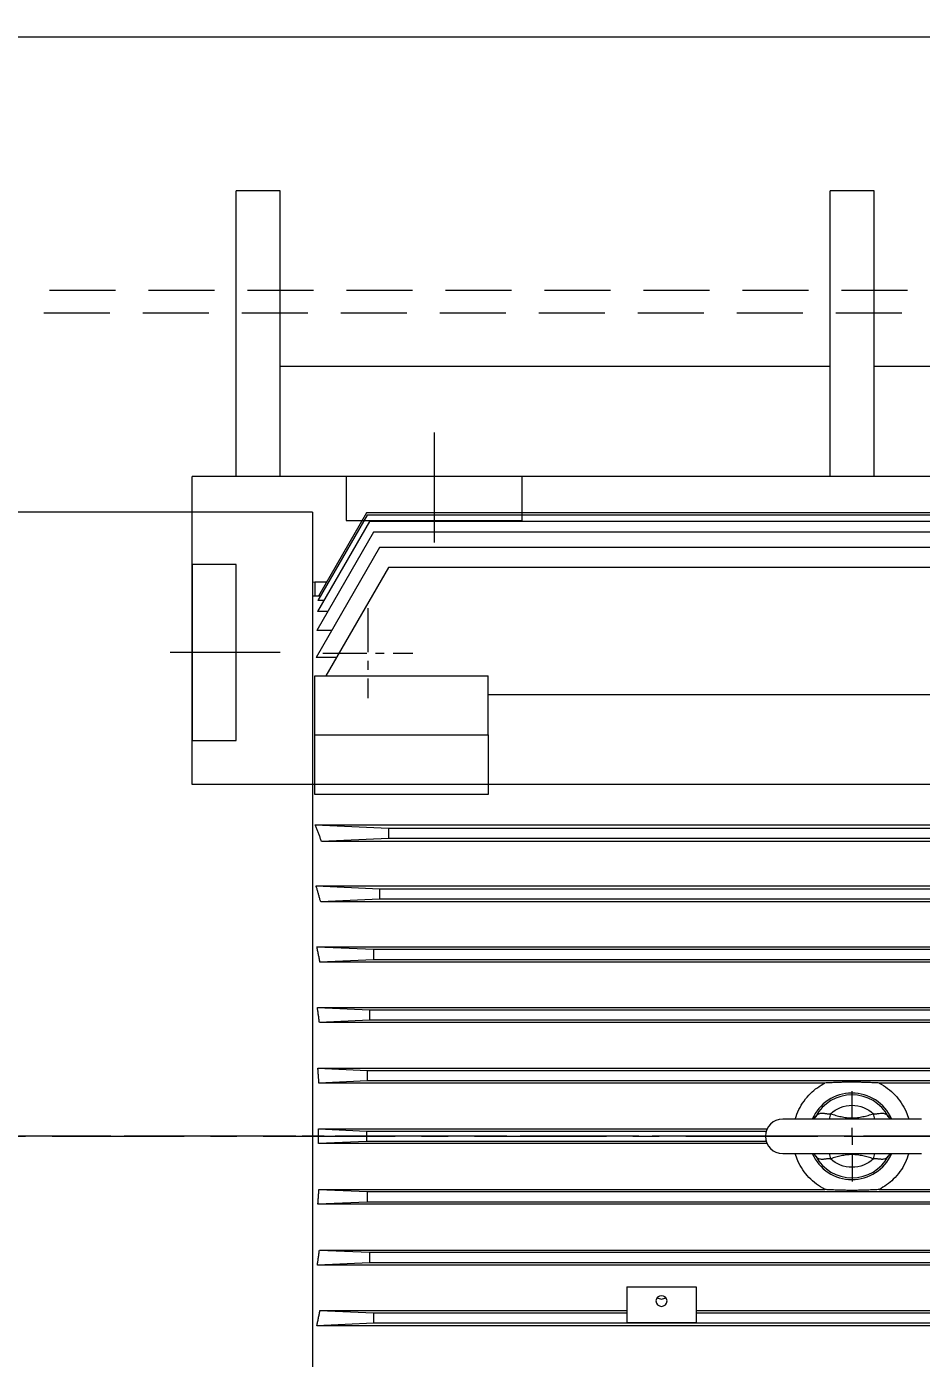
# Model space of a CAD drawing. Header units: inches. Extents: x -48 to 250, y -21 to 207.
# Drawn here: x 17.45 to 27.61, y 103.61 to 118.75 of the extents above; entities that cross this region are included whole.
import ezdxf

# ---------------------------------------------------------------- set-up
doc = ezdxf.new("R2010")
doc.units = ezdxf.units.IN
doc.header["$MEASUREMENT"] = 0
for name, pattern in [('CENTER', [2, 1.25, -0.25, 0.25, -0.25]), ('CENTERX2', [0.8, 0.5, -0.1, 0.1, -0.1]), ('HIDDEN', [0.375, 0.25, -0.125])]:
    doc.linetypes.add(name, pattern=pattern)
doc.layers.get('Defpoints').update_dxf_attribs({"lineweight": 5})
for name, color, linetype, lineweight in [('Centerline', 5, 'CENTERX2', 5), ('CL', 1, 'CENTER', 5), ('HID2', 3, 'HIDDEN', 5), ('TEXT', 104, 'Continuous', 5)]:
    doc.layers.add(name, color=color, linetype=linetype, lineweight=lineweight)
doc.styles.get("Standard").update_dxf_attribs({"font": 'arial.ttf'})
doc.dimstyles.new('STANDARD 2 PLCS$3', dxfattribs={"dimtxt": 1, "dimasz": 0.5, "dimexe": 0.18, "dimexo": 0.0625, "dimgap": 0.09, "dimtad": 0, "dimtih": 1, "dimtoh": 1, "dimzin": 4, "dimdsep": 46, "dimtxsty": 'Standard', "dimcen": 0.09, "dimaunit": 1, "dimadec": 0, "dimazin": 1, "dimtfac": 1, "dimtofl": 0, "dimtmove": 1, "dimatfit": 3, "dimfxl": 1, "dimtolj": 1, "dimtzin": 4, "dimarcsym": 0})

# ---------------------------------------------------------------- blocks, each defined once
blk = doc.blocks.new('SW_CENTERMARKSYMBOL_7')
at = {"color": 0, "linetype": 'Continuous', "lineweight": 0}
for p, q in [((0, 0.0197), (0, 0.0512)), ((-0.0197, 0), (-0.0512, 0)), ((0, 0), (-0.0098, 0)), ((0, 0), (0, 0.0098)), ((0, 0), (0, -0.0098)), ((0, 0), (0.0098, 0)), ((0.0197, 0), (0.0512, 0)), ((0, -0.0197), (0, -0.0512))]:
    blk.add_line(p, q, dxfattribs=at)
blk = doc.blocks.new('Bolt Center')
at = {"layer": 'Centerline', "linetype": 'CENTERX2', "lineweight": 5}
for p, q in [((0, 0.512), (0, -0.512)), ((-0.512, 0), (0.512, 0))]:
    blk.add_line(p, q, dxfattribs=at)
blk = doc.blocks.new('HHI 286TS TOP VIEW')
at = {"color": 7, "linetype": 'Continuous', "lineweight": 5}
for p, q in [((866.557, 67.025), (861.715, 67.025)), ((866.557, 67.025), (866.557, 52.836)), ((867.204, 66.92), (866.612, 65.895)), ((867.178, 66.993), (866.618, 66.023)), ((867.17, 67.017), (866.624, 66.072)), ((878.205, 67.017), (867.17, 67.017)), ((878.196, 66.993), (867.178, 66.993)), ((878.17, 66.92), (867.204, 66.92)), ((867.25, 66.798), (866.606, 65.682)), ((878.125, 66.798), (867.25, 66.798)), ((867.319, 66.623), (866.597, 65.372)), ((878.055, 66.623), (867.319, 66.623)), ((867.421, 66.395), (866.71, 65.164)), ((877.954, 66.395), (867.421, 66.395)), ((866.585, 66.23), (866.557, 66.228)), ((866.715, 66.23), (866.585, 66.23)), ((866.585, 66.23), (866.585, 66.072)), ((866.624, 66.072), (866.557, 66.072)), ((866.686, 66.023), (866.618, 66.023)), ((866.646, 66.072), (866.624, 66.072)), ((866.729, 65.895), (866.612, 65.895)), ((866.776, 65.682), (866.606, 65.682)), ((866.83, 65.372), (866.597, 65.372)), ((866.585, 65.164), (868.553, 65.164)), ((866.585, 64.496), (866.585, 65.164)), ((868.553, 64.496), (868.553, 65.164)), ((876.821, 64.948), (868.553, 64.948)), ((866.585, 63.815), (866.585, 64.496)), ((866.585, 64.496), (868.553, 64.496)), ((868.553, 64.496), (868.553, 63.815)), ((868.553, 63.815), (866.585, 63.815)), ((866.586, 63.472), (867.421, 63.434)), ((866.586, 63.472), (878.789, 63.472)), ((867.421, 63.316), (866.66, 63.282)), ((867.421, 63.434), (867.421, 63.316)), ((867.421, 63.434), (877.954, 63.434)), ((877.954, 63.316), (867.421, 63.316)), ((878.714, 63.282), (866.66, 63.282)), ((866.597, 62.778), (867.319, 62.745)), ((866.597, 62.778), (878.777, 62.778)), ((867.319, 62.745), (867.319, 62.627)), ((867.319, 62.745), (878.055, 62.745)), ((867.319, 62.627), (866.65, 62.597)), ((878.725, 62.597), (866.65, 62.597)), ((878.055, 62.627), (867.319, 62.627)), ((866.606, 62.086), (867.25, 62.056)), ((866.606, 62.086), (878.769, 62.086)), ((867.25, 61.938), (866.642, 61.911)), ((867.25, 62.056), (867.25, 61.938)), ((867.25, 62.056), (878.125, 62.056)), ((878.125, 61.938), (867.25, 61.938)), ((878.733, 61.911), (866.642, 61.911)), ((866.612, 61.394), (867.204, 61.368)), ((866.612, 61.394), (878.762, 61.394)), ((867.204, 61.368), (867.204, 61.249)), ((867.204, 61.368), (878.17, 61.368)), ((867.204, 61.249), (866.635, 61.224)), ((878.739, 61.224), (866.635, 61.224)), ((878.17, 61.249), (867.204, 61.249)), ((866.618, 60.704), (867.178, 60.679)), ((866.618, 60.704), (878.756, 60.704)), ((867.178, 60.56), (866.629, 60.536)), ((867.178, 60.679), (878.196, 60.679)), ((867.178, 60.679), (867.178, 60.56)), ((878.196, 60.56), (867.178, 60.56)), ((872.379, 60.536), (866.629, 60.536)), ((878.745, 60.536), (872.995, 60.536)), ((873.475, 60.127), (871.9, 60.127)), ((872.262, 60.138), (872.275, 60.158)), ((872.443, 60.186), (872.426, 60.127)), ((872.948, 60.127), (872.931, 60.186)), ((873.099, 60.158), (873.111, 60.14)), ((866.624, 60.014), (867.17, 59.99)), ((866.624, 60.014), (871.722, 60.014)), ((867.17, 59.99), (871.712, 59.99)), ((867.17, 59.99), (867.17, 59.871)), ((867.17, 59.871), (866.624, 59.847)), ((871.722, 59.847), (866.624, 59.847)), ((871.712, 59.871), (867.17, 59.871)), ((871.9, 59.734), (873.475, 59.734)), ((872.275, 59.703), (872.263, 59.721)), ((872.426, 59.734), (872.443, 59.675)), ((872.931, 59.675), (872.948, 59.734)), ((873.112, 59.723), (873.099, 59.703)), ((866.629, 59.325), (867.178, 59.301)), ((866.629, 59.325), (872.379, 59.325)), ((867.178, 59.301), (878.196, 59.301)), ((867.178, 59.301), (867.178, 59.182)), ((872.995, 59.325), (878.745, 59.325)), ((867.178, 59.182), (866.618, 59.157)), ((878.756, 59.157), (866.618, 59.157)), ((878.196, 59.182), (867.178, 59.182)), ((866.635, 58.637), (878.739, 58.637)), ((866.635, 58.637), (867.204, 58.612)), ((867.204, 58.612), (878.17, 58.612)), ((867.204, 58.612), (867.204, 58.493)), ((867.204, 58.493), (866.612, 58.467)), ((878.762, 58.467), (866.612, 58.467)), ((878.17, 58.493), (867.204, 58.493)), ((870.128, 58.22), (870.128, 57.814)), ((870.128, 58.22), (870.916, 58.22)), ((870.916, 58.22), (870.916, 57.814)), ((866.642, 57.95), (867.25, 57.923)), ((866.642, 57.95), (870.128, 57.95)), ((867.25, 57.923), (870.128, 57.923)), ((867.25, 57.923), (867.25, 57.805)), ((870.916, 57.95), (874.459, 57.95)), ((870.916, 57.923), (874.459, 57.923)), ((867.25, 57.805), (866.606, 57.775)), ((878.769, 57.775), (866.606, 57.775)), ((878.125, 57.805), (867.25, 57.805)), ((870.128, 57.814), (870.916, 57.814))]:
    blk.add_line(p, q, dxfattribs=at)
at = {"color": 7, "linetype": 'Continuous', "lineweight": 5, "flags": 128}
for points in [[(872.275, 60.158), (872.269, 60.148), (872.265, 60.142)], [(873.109, 60.142), (873.105, 60.148), (873.099, 60.158)], [(872.265, 59.719), (872.269, 59.713), (872.275, 59.703)], [(873.099, 59.703), (873.105, 59.713), (873.109, 59.719)], [(870.522, 57.997), (870.546, 58.002), (870.566, 58.015), (870.58, 58.035), (870.585, 58.058), (870.58, 58.081), (870.566, 58.101), (870.546, 58.114), (870.522, 58.118), (870.498, 58.114), (870.477, 58.101), (870.464, 58.081), (870.459, 58.058), (870.464, 58.035), (870.477, 58.015), (870.498, 58.002), (870.522, 57.997)]]:
    blk.add_lwpolyline(points, dxfattribs=at)
at = {"color": 7, "linetype": 'Continuous', "lineweight": 5}
for centre, radius, start, end in [((872.687, 59.93), 0.492, 23.9772, 156.4218), ((872.687, 59.93), 0.471, 28.8574, 151.1426), ((871.9, 59.93), 0.197, 90, 270), ((872.687, 59.93), 0.492, 203.5782, 336.0443), ((872.687, 59.93), 0.471, 208.8574, 331.1426), ((870.522, 58.144), 0.0644, 224.2755, 315.7245)]:
    blk.add_arc(centre, radius, start, end, dxfattribs=at)
for points, knots in [([(866.66, 63.282), (866.655, 63.295), (866.646, 63.32), (866.631, 63.358), (866.616, 63.397), (866.601, 63.435), (866.591, 63.46), (866.586, 63.472)], [0, 0, 0, 0, 0.198904, 0.398354, 0.598352, 0.7989, 1, 1, 1, 1]), ([(866.65, 62.597), (866.646, 62.609), (866.639, 62.633), (866.629, 62.67), (866.619, 62.706), (866.608, 62.742), (866.601, 62.766), (866.597, 62.778)], [0, 0, 0, 0, 0.199228, 0.398841, 0.598839, 0.799224, 1, 1, 1, 1]), ([(866.642, 61.911), (866.639, 61.925), (866.633, 61.955), (866.624, 61.998), (866.615, 62.042), (866.609, 62.071), (866.606, 62.086)], [0, 0, 0, 0, 0.249375, 0.499164, 0.749371, 1, 1, 1, 1]), ([(866.635, 61.224), (866.633, 61.238), (866.63, 61.266), (866.624, 61.309), (866.618, 61.352), (866.614, 61.38), (866.612, 61.394)], [0, 0, 0, 0, 0.249605, 0.49947, 0.749601, 1, 1, 1, 1]), ([(866.629, 60.536), (866.629, 60.55), (866.627, 60.578), (866.624, 60.62), (866.621, 60.662), (866.619, 60.69), (866.618, 60.704)], [0, 0, 0, 0, 0.249809, 0.499742, 0.749805, 1, 1, 1, 1]), ([(872.042, 60.127), (872.055, 60.163), (872.08, 60.235), (872.141, 60.334), (872.212, 60.417), (872.292, 60.486), (872.35, 60.519), (872.379, 60.536)], [0, 0, 0, 0, 0.210777, 0.419473, 0.634241, 0.815133, 1, 1, 1, 1]), ([(872.995, 60.536), (872.979, 60.537), (872.961, 60.538), (872.932, 60.539), (872.922, 60.539), (872.902, 60.54), (872.891, 60.541), (872.867, 60.542), (872.855, 60.542), (872.829, 60.543), (872.814, 60.543), (872.791, 60.544), (872.783, 60.544), (872.766, 60.544), (872.757, 60.545), (872.738, 60.545), (872.728, 60.545), (872.708, 60.545), (872.697, 60.545), (872.677, 60.545), (872.666, 60.545), (872.646, 60.545), (872.636, 60.545), (872.617, 60.545), (872.608, 60.544), (872.591, 60.544), (872.583, 60.544), (872.567, 60.544), (872.56, 60.543), (872.545, 60.543), (872.539, 60.543), (872.519, 60.542), (872.507, 60.542), (872.472, 60.54), (872.452, 60.539), (872.413, 60.538), (872.396, 60.537), (872.379, 60.536)], [0, 0, 0, 0, 0.125, 0.125, 0.1875, 0.1875, 0.25, 0.25, 0.3125, 0.3125, 0.375, 0.375, 0.40625, 0.40625, 0.4375, 0.4375, 0.46875, 0.46875, 0.5, 0.5, 0.53125, 0.53125, 0.5625, 0.5625, 0.59375, 0.59375, 0.625, 0.625, 0.65625, 0.65625, 0.6875, 0.6875, 0.75, 0.75, 0.875, 0.875, 1, 1, 1, 1]), ([(872.995, 60.536), (873.028, 60.517), (873.094, 60.478), (873.178, 60.401), (873.249, 60.311), (873.301, 60.219), (873.322, 60.155), (873.331, 60.127)], [0, 0, 0, 0, 0.2069717, 0.4199794, 0.6269344, 0.8398031, 1, 1, 1, 1]), ([(872.443, 60.186), (872.509, 60.248), (872.596, 60.283), (872.778, 60.283), (872.865, 60.248), (872.931, 60.186)], [0, 0, 0, 0, 0.5, 0.5, 1, 1, 1, 1]), ([(872.265, 60.142), (872.261, 60.138), (872.254, 60.13), (872.246, 60.128), (872.242, 60.127)], [0, 0, 0, 0, 0.479241, 1, 1, 1, 1]), ([(872.275, 60.158), (872.276, 60.159), (872.278, 60.162), (872.282, 60.166), (872.285, 60.17), (872.289, 60.174), (872.294, 60.177), (872.298, 60.18), (872.306, 60.185), (872.32, 60.191), (872.337, 60.193), (872.353, 60.193), (872.365, 60.192), (872.377, 60.191), (872.39, 60.189), (872.403, 60.187), (872.416, 60.186), (872.43, 60.185), (872.439, 60.185), (872.443, 60.186)], [0, 0, 0, 0, 0.036169, 0.072182, 0.10804, 0.143744, 0.179297, 0.2147, 0.249959, 0.369715, 0.499431, 0.562063, 0.62411, 0.689902, 0.749359, 0.815265, 0.87434, 0.938039, 1, 1, 1, 1]), ([(872.443, 60.186), (872.463, 60.18), (872.503, 60.168), (872.563, 60.153), (872.625, 60.142), (872.687, 60.137), (872.749, 60.142), (872.811, 60.153), (872.871, 60.168), (872.911, 60.18), (872.931, 60.186)], [0, 0, 0, 0, 0.124938, 0.249547, 0.373942, 0.49925, 0.625073, 0.749866, 0.874787, 1, 1, 1, 1]), ([(872.931, 60.186), (872.933, 60.186), (872.938, 60.185), (872.944, 60.185), (872.951, 60.186), (872.96, 60.186), (872.971, 60.187), (872.989, 60.19), (873.006, 60.192), (873.021, 60.193), (873.037, 60.193), (873.054, 60.191), (873.069, 60.185), (873.08, 60.178), (873.087, 60.172), (873.094, 60.165), (873.097, 60.16), (873.099, 60.158)], [0, 0, 0, 0, 0.030588, 0.061546, 0.092932, 0.124801, 0.183824, 0.249632, 0.374406, 0.436808, 0.499662, 0.629553, 0.749371, 0.81133, 0.873745, 0.936633, 1, 1, 1, 1]), ([(873.132, 60.127), (873.128, 60.128), (873.121, 60.13), (873.113, 60.138), (873.109, 60.142)], [0, 0, 0, 0, 0.520289, 1, 1, 1, 1]), ([(866.624, 59.847), (866.624, 59.861), (866.624, 59.889), (866.624, 59.93), (866.624, 59.972), (866.624, 60), (866.624, 60.014)], [0, 0, 0, 0, 0.250002, 0.5, 0.749998, 1, 1, 1, 1]), ([(872.379, 59.325), (872.347, 59.344), (872.281, 59.383), (872.196, 59.46), (872.125, 59.55), (872.073, 59.642), (872.052, 59.706), (872.043, 59.734)], [0, 0, 0, 0, 0.2069717, 0.4199794, 0.6269344, 0.8398031, 1, 1, 1, 1]), ([(872.242, 59.734), (872.246, 59.733), (872.254, 59.731), (872.261, 59.723), (872.265, 59.719)], [0, 0, 0, 0, 0.520289, 1, 1, 1, 1]), ([(872.443, 59.675), (872.441, 59.675), (872.437, 59.676), (872.43, 59.676), (872.423, 59.675), (872.414, 59.675), (872.403, 59.674), (872.386, 59.671), (872.369, 59.669), (872.353, 59.668), (872.338, 59.668), (872.32, 59.67), (872.305, 59.676), (872.295, 59.683), (872.287, 59.689), (872.281, 59.696), (872.277, 59.701), (872.275, 59.703)], [0, 0, 0, 0, 0.030588, 0.061546, 0.092932, 0.124801, 0.183824, 0.249632, 0.374406, 0.436808, 0.499662, 0.629553, 0.749371, 0.81133, 0.873745, 0.936633, 1, 1, 1, 1]), ([(872.931, 59.675), (872.911, 59.681), (872.871, 59.693), (872.811, 59.708), (872.75, 59.719), (872.687, 59.724), (872.625, 59.719), (872.564, 59.708), (872.503, 59.693), (872.463, 59.681), (872.443, 59.675)], [0, 0, 0, 0, 0.124938, 0.249547, 0.373942, 0.49925, 0.625073, 0.749866, 0.874787, 1, 1, 1, 1]), ([(872.931, 59.675), (872.865, 59.613), (872.778, 59.578), (872.596, 59.578), (872.509, 59.613), (872.443, 59.675)], [0, 0, 0, 0, 0.5, 0.5, 1, 1, 1, 1]), ([(873.099, 59.703), (873.098, 59.702), (873.096, 59.699), (873.093, 59.695), (873.089, 59.691), (873.085, 59.687), (873.081, 59.684), (873.076, 59.681), (873.068, 59.676), (873.054, 59.67), (873.037, 59.668), (873.022, 59.668), (873.01, 59.669), (872.997, 59.67), (872.984, 59.672), (872.972, 59.674), (872.958, 59.675), (872.945, 59.676), (872.936, 59.676), (872.931, 59.675)], [0, 0, 0, 0, 0.036169, 0.072182, 0.10804, 0.143744, 0.179297, 0.2147, 0.249959, 0.369715, 0.499431, 0.562063, 0.62411, 0.689902, 0.749359, 0.815265, 0.87434, 0.938039, 1, 1, 1, 1]), ([(873.332, 59.734), (873.319, 59.698), (873.294, 59.626), (873.234, 59.527), (873.162, 59.444), (873.082, 59.375), (873.024, 59.342), (872.995, 59.325)], [0, 0, 0, 0, 0.210777, 0.419473, 0.634241, 0.815133, 1, 1, 1, 1]), ([(873.109, 59.719), (873.113, 59.723), (873.121, 59.731), (873.128, 59.733), (873.132, 59.734)], [0, 0, 0, 0, 0.479241, 1, 1, 1, 1]), ([(866.618, 59.157), (866.619, 59.171), (866.621, 59.199), (866.624, 59.241), (866.627, 59.283), (866.629, 59.311), (866.629, 59.325)], [0, 0, 0, 0, 0.250195, 0.500258, 0.750191, 1, 1, 1, 1]), ([(872.995, 59.325), (872.979, 59.324), (872.961, 59.323), (872.932, 59.322), (872.922, 59.322), (872.902, 59.321), (872.891, 59.32), (872.867, 59.319), (872.855, 59.319), (872.829, 59.318), (872.814, 59.318), (872.791, 59.317), (872.783, 59.317), (872.766, 59.317), (872.757, 59.316), (872.738, 59.316), (872.728, 59.316), (872.708, 59.316), (872.697, 59.316), (872.677, 59.316), (872.666, 59.316), (872.646, 59.316), (872.636, 59.316), (872.617, 59.316), (872.608, 59.317), (872.591, 59.317), (872.583, 59.317), (872.567, 59.317), (872.56, 59.318), (872.545, 59.318), (872.539, 59.318), (872.519, 59.319), (872.507, 59.319), (872.472, 59.321), (872.452, 59.322), (872.413, 59.323), (872.396, 59.324), (872.379, 59.325)], [0, 0, 0, 0, 0.125, 0.125, 0.1875, 0.1875, 0.25, 0.25, 0.3125, 0.3125, 0.375, 0.375, 0.40625, 0.40625, 0.4375, 0.4375, 0.46875, 0.46875, 0.5, 0.5, 0.53125, 0.53125, 0.5625, 0.5625, 0.59375, 0.59375, 0.625, 0.625, 0.65625, 0.65625, 0.6875, 0.6875, 0.75, 0.75, 0.875, 0.875, 1, 1, 1, 1]), ([(866.612, 58.467), (866.614, 58.481), (866.618, 58.509), (866.624, 58.552), (866.63, 58.595), (866.633, 58.623), (866.635, 58.637)], [0, 0, 0, 0, 0.250399, 0.50053, 0.750395, 1, 1, 1, 1]), ([(866.606, 57.775), (866.609, 57.79), (866.615, 57.819), (866.624, 57.863), (866.633, 57.906), (866.639, 57.936), (866.642, 57.95)], [0, 0, 0, 0, 0.2506287, 0.5008357, 0.7506248, 1, 1, 1, 1])]:
    blk.add_open_spline(points, degree=3, knots=knots, dxfattribs=at)
at = {"layer": 'Centerline', "lineweight": 5, "ltscale": 1.5}
blk.add_line((886.766, 59.93), (859.303, 59.93), dxfattribs=at)
at = {"lineweight": 5, "ltscale": 1.5}
blk.add_blockref('Bolt Center', (867.185, 65.423), dxfattribs=at)
at = {"color": 7, "linetype": 'Continuous', "lineweight": 5, "xscale": 10, "yscale": 10, "zscale": 10}
blk.add_blockref('SW_CENTERMARKSYMBOL_7', (872.687, 59.93), dxfattribs=at)
blk = doc.blocks.new('MOTOR BASE No Hidden')
at = {"lineweight": 5}
for p, q in [((0.5, 7.5), (0.5, 10.75)), ((1, 10.75), (0.5, 10.75)), ((1, 7.5), (1, 10.75)), ((0, 4), (0, 7.5)), ((15, 4), (0, 4))]:
    blk.add_line(p, q, dxfattribs=at)
at = {"color": 7, "lineweight": 5}
for p, q in [((7.25, 7.5), (7.25, 10.75)), ((7.75, 10.75), (7.25, 10.75)), ((7.75, 7.5), (7.75, 10.75)), ((7.25, 8.75), (1, 8.75)), ((14, 8.75), (7.75, 8.75)), ((15, 7.5), (0, 7.5))]:
    blk.add_line(p, q, dxfattribs=at)
at = {"lineweight": 5}
for points in [[(1.75, 7), (3.75, 7), (3.75, 7.5), (1.75, 7.5)], [(0, 6.5), (0, 4.5), (0.5, 4.5), (0.5, 6.5)]]:
    blk.add_lwpolyline(points, close=True, dxfattribs=at)
at = {"layer": 'CL', "color": 5, "lineweight": 5}
for p, q in [((2.75, 8), (2.75, 6.5)), ((1, 5.5), (-0.5, 5.5)), ((27, 0), (-1.566, 0))]:
    blk.add_line(p, q, dxfattribs=at)
blk = doc.blocks.new('*D66')
at = {"layer": 'Defpoints', "color": 0, "linetype": 'Continuous', "ltscale": 3, "transparency": 16777216}
for p in [(49.327, 108.615), (52.704, 103.656)]:
    blk.add_point(p, dxfattribs=at)
at = {"layer": 'TEXT', "color": 0, "linetype": 'Continuous', "lineweight": -2, "ltscale": 3, "transparency": 16777216}
for p, q in [((37.788, 124.827), (38.288, 124.827)), ((38.288, 124.827), (49.046, 109.028)), ((50.926, 106.135), (51.106, 106.135)), ((51.016, 106.045), (51.016, 106.225))]:
    blk.add_line(p, q, dxfattribs=at)
at = {"layer": 'TEXT', "color": 0, "linetype": 'Continuous', "ltscale": 3, "transparency": 16777216}
blk.add_solid([(49.115, 109.075), (48.977, 108.981), (49.327, 108.615)], dxfattribs=at)
at = {"layer": 'TEXT', "color": 0, "linetype": 'Continuous', "lineweight": 5, "ltscale": 3, "transparency": 16777216, "insert": (29.63, 124.827), "char_height": 2, "attachment_point": 5}
blk.add_mtext('\\A1;∅6.00 INLET', dxfattribs=at)
blk = doc.blocks.new('*D67')
at = {"layer": 'Defpoints', "color": 0, "linetype": 'Continuous', "ltscale": 3, "transparency": 16777216}
for p in [(54.1, 109.748), (47.931, 102.523)]:
    blk.add_point(p, dxfattribs=at)
at = {"layer": 'TEXT', "color": 0, "linetype": 'Continuous', "lineweight": -2, "ltscale": 3, "transparency": 16777216}
for p, q in [((50.926, 106.135), (51.106, 106.135)), ((51.016, 106.045), (51.016, 106.225)), ((36.646, 89.304), (47.607, 102.142)), ((36.146, 89.304), (36.646, 89.304))]:
    blk.add_line(p, q, dxfattribs=at)
at = {"layer": 'TEXT', "color": 0, "linetype": 'Continuous', "ltscale": 3, "transparency": 16777216}
blk.add_solid([(47.543, 102.197), (47.67, 102.088), (47.931, 102.523)], dxfattribs=at)
at = {"layer": 'TEXT', "color": 0, "linetype": 'Continuous', "lineweight": 5, "ltscale": 3, "transparency": 16777216, "insert": (29.324, 89.304), "char_height": 2, "attachment_point": 5}
blk.add_mtext('\\A1;∅9.50 B.C.', dxfattribs=at)

msp = doc.modelspace()

# ---------------------------------------------------------------- linework, layer by layer
at = {"color": 7, "linetype": 'Continuous', "lineweight": 5}
msp.add_line((13.206, 118.635), (55.116, 118.635), dxfattribs=at)
at = {"layer": 'Centerline', "lineweight": 5, "ltscale": 3}
msp.add_line((5.735, 106.135), (82.146, 106.135), dxfattribs=at)
at = {"layer": 'HID2', "color": 7, "linetype": 'HIDDEN', "lineweight": 5, "ltscale": 3}
for p, q in [((13.206, 115.755), (53.266, 115.755)), ((53.266, 115.495), (13.206, 115.495))]:
    msp.add_line(p, q, dxfattribs=at)

# ---------------------------------------------------------------- block references
at = {"color": 7, "linetype": 'Continuous', "lineweight": 5}
msp.add_blockref('MOTOR BASE No Hidden', (19.326, 106.135), dxfattribs=at)
at = {"color": 7, "lineweight": 5}
msp.add_blockref('HHI 286TS TOP VIEW', (-845.862, 46.205), dxfattribs=at)

# ---------------------------------------------------------------- dimensions: what is measured, and where the dimension line sits
at = {"layer": 'TEXT', "color": 7, "linetype": 'Continuous', "lineweight": 5, "ltscale": 3}
for p1, p2, text, picture, middle in [((52.704, 103.656), (49.327, 108.615), '<> INLET', '*D66', (38.288, 124.827)), ((54.1, 109.748), (47.931, 102.523), '<> B.C.', '*D67', (36.646, 89.304))]:
    dim = msp.add_diameter_dim_2p(p1=p1, p2=p2, text=text, dimstyle='STANDARD 2 PLCS$3', override={"dimtxt": 2}, dxfattribs=at)
    dim.commit()
    dim.dimension.update_dxf_attribs({"geometry": picture, "text_midpoint": middle, "dimtype": 163})

doc.saveas('drawing.dxf')
